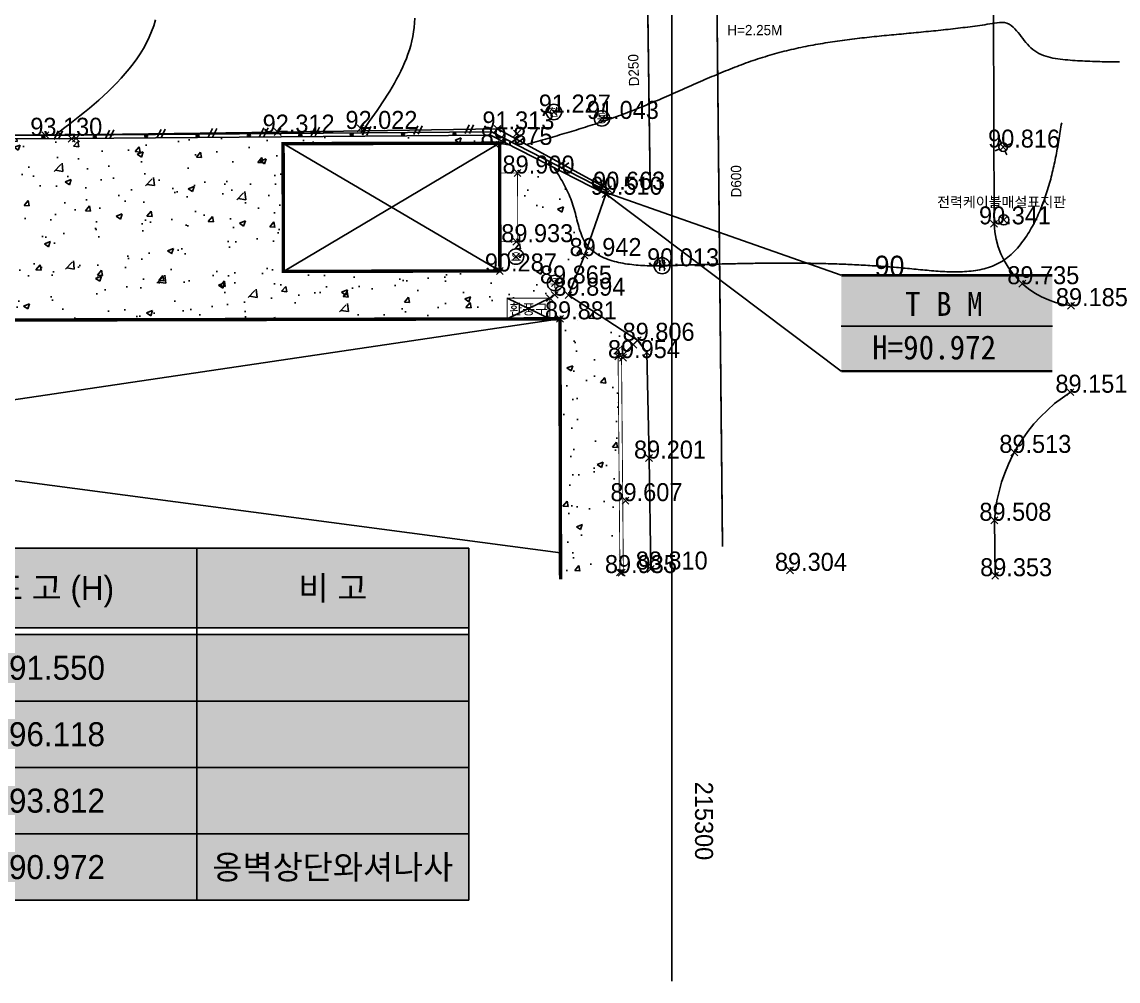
# Model space of a CAD drawing. Header units: millimetres. Extents: x 215151 to 215414, y 463007 to 463197.
# Drawn here: x 215262.2 to 215326.2, y 463007.2 to 463063.2 of the extents above; entities that cross this region are included whole.
import ezdxf
from ezdxf.enums import TextEntityAlignment as Align

# ---------------------------------------------------------------- set-up
doc = ezdxf.new("R2010")
doc.units = ezdxf.units.MM
doc.header["$MEASUREMENT"] = 0
doc.header["$PDMODE"] = 3
doc.header["$PDSIZE"] = 0.2
doc.linetypes.add('DASHED2', pattern=[0.375, 0.25, -0.125])
doc.layers.get('DEFPOINTS').update_dxf_attribs({"color": 155})
for name, color, linetype in [('-$-0-범례', 7, 'Continuous'), ('1M(48)', 48, 'Continuous'), ('5M(86)', 86, 'Continuous'), ("CON'C(31)", 31, 'Continuous'), ('PTANNOTELE', 7, 'Continuous'), ('PTLAYER', 1, 'Continuous'), ('TBM(1)', 1, 'Continuous'), ('TEXT', 7, 'Continuous'), ('가로등(32)', 32, 'Continuous'), ('기타맨홀(25)', 25, 'Continuous'), ('도각선(5)', 5, 'Continuous'), ('도시가스맨홀(50)', 50, 'Continuous'), ('아스팔트도로(1)', 1, 'Continuous'), ('오수(34)', 34, 'Continuous'), ('옹벽(4)', 4, 'Continuous'), ('우수맨홀(42)', 42, 'Continuous'), ('조립식건물(40)', 40, 'Continuous'), ('통신맨홀(4)', 4, 'Continuous'), ('한전맨홀(1)', 1, 'Continuous'), ('현황선', 7, 'Continuous'), ('휀스(70)', 70, 'Continuous')]:
    doc.layers.add(name, color=color, linetype=linetype)
doc.styles.add('돋음', font='Dotum.ttf')
doc.styles.add('돋음체', font='DotumChe.TTF')

# ---------------------------------------------------------------- blocks, each defined once
blk = doc.blocks.new('I1')
at = {"layer": '옹벽(4)'}
blk.add_hatch(color=256, dxfattribs=at).paths.add_polyline_path([(-0.084, 0, 1), (0.085, 0, 1)])
blk.add_circle((0, 0), 0.0846, dxfattribs=at)
blk = doc.blocks.new('P')
at = {"layer": '휀스(70)', "linetype": 'Continuous'}
for points in [[(-0.25, -0.25), (0, 0.25)], [(0, -0.25), (0.25, 0.25)]]:
    blk.add_lwpolyline(points, dxfattribs=at)
blk = doc.blocks.new('m')
at = {"layer": '기타맨홀(25)'}
blk.add_circle((0, 0), 0.78, dxfattribs=at)
at = {"layer": '기타맨홀(25)', "linetype": 'Continuous', "style": '돋음체'}
blk.add_text('M', height=1.1, dxfattribs=at).set_placement((-0.37, -0.52))
blk = doc.blocks.new('w')
at = {"layer": '우수맨홀(42)'}
blk.add_circle((0, 0), 0.75, dxfattribs=at)
at = {"layer": '우수맨홀(42)', "style": '돋음체'}
blk.add_text('우', height=0.8, dxfattribs=at).set_placement((0, 0), align=Align.MIDDLE)
blk = doc.blocks.new('o')
at = {"layer": '오수(34)'}
blk.add_circle((0, 0), 0.75, dxfattribs=at)
at = {"layer": '오수(34)', "style": '돋음체'}
blk.add_text('오', height=0.8, dxfattribs=at).set_placement((0, 0), align=Align.MIDDLE)
blk = doc.blocks.new('e-')
at = {"layer": '한전맨홀(1)'}
blk.add_circle((0, 0), 0.75, dxfattribs=at)
at = {"layer": '한전맨홀(1)', "style": '돋음체'}
blk.add_text('한', height=0.8, rotation=0.4266, dxfattribs=at).set_placement((0, 0), align=Align.MIDDLE)
blk = doc.blocks.new('t-')
at = {"layer": '통신맨홀(4)'}
blk.add_circle((0, 0), 0.75, dxfattribs=at)
at = {"layer": '통신맨홀(4)', "style": '돋음체'}
blk.add_text('통', height=0.8, dxfattribs=at).set_placement((0.01, 0.01), align=Align.MIDDLE)
blk = doc.blocks.new('F')
at = {"layer": '가로등(32)'}
for p, q in [((-0.19, 0.42), (-0.35, 0.77)), ((0.42, 0.19), (0.77, 0.35)), ((-0.42, -0.19), (-0.77, -0.35)), ((0.19, -0.42), (0.35, -0.77))]:
    blk.add_line(p, q, dxfattribs=at)
blk.add_circle((0, 0), 0.42, dxfattribs=at)
blk = doc.blocks.new('A$Cb80858b5')
at = {"layer": 'TEXT'}
h = blk.add_hatch(color=253, dxfattribs=at)
h.dxf.hatch_style = 1
h.paths.add_polyline_path([(6.709, 3.042), (0, 3.042), (0, 1.429), (6.709, 1.429)])
h = blk.add_hatch(color=255, dxfattribs=at)
h.dxf.hatch_style = 1
h.paths.add_polyline_path([(6.709, 1.429), (0, 1.429), (0, 0), (6.709, 0)])
at = {"layer": 'TBM(1)', "const_width": 0.0762}
for points in [[(6.709, 3.042), (0, 3.042)], [(0, 0), (6.709, 0)]]:
    blk.add_lwpolyline(points, dxfattribs=at)
at = {"layer": 'TBM(1)'}
blk.add_lwpolyline([(0, 1.429), (6.709, 1.429)], dxfattribs=at)
blk.add_lwpolyline([(0, 1.429), (6.709, 1.429)], dxfattribs=at)
at = {"layer": 'TBM(1)', "color": 1, "style": '돋음체'}
for s, p in [('T B M', (2.031, 1.754)), ('H=90.972', (0.982, 0.371))]:
    blk.add_text(s, height=0.762, dxfattribs=at).set_placement(p)
blk = doc.blocks.new('A$C8a2d4896')
at = {"layer": '-$-0-범례'}
blk.add_hatch(color=254, dxfattribs=at).paths.add_polyline_path([(0, 20.553), (79.765, 20.553), (79.765, 15.899), (0, 15.9)])
at = {"layer": '-$-0-범례', "true_color": 0xffffff}
blk.add_hatch(color=7, dxfattribs=at).paths.add_polyline_path([(-0.001, 0), (79.765, 0), (79.765, 15.512), (0, 15.512)])
at = {"layer": '-$-0-범례', "color": 254}
blk.add_line((0, 20.553), (79.765, 20.553), dxfattribs=at)
at = {"layer": '-$-0-범례', "color": 1}
for p, q in [((79.765, 20.553), (0, 20.553)), ((63.896, 20.553), (63.896, 0)), ((0, 15.9), (79.765, 15.899)), ((0, 15.512), (79.765, 15.512)), ((79.765, 11.634), (0, 11.634)), ((79.765, 7.756), (0, 7.756)), ((79.765, 3.878), (0, 3.878)), ((79.765, 0), (-0.001, 0))]:
    blk.add_line(p, q, dxfattribs=at)
blk.add_lwpolyline([(0, 20.553), (79.765, 20.553), (79.765, 15.899), (0, 15.9)], close=True, dxfattribs=at)
blk.add_lwpolyline([(79.765, 20.553), (79.766, 0)], dxfattribs=at)
at = {"layer": '-$-0-범례', "color": 5, "style": '돋음'}
for s, p in [('표 고 (H)', (55.518, 18.226)), ('비 고', (71.831, 18.226))]:
    blk.add_text(s, height=1.4, dxfattribs=at).set_placement(p, align=Align.MIDDLE_CENTER)
at = {"layer": '-$-0-범례', "color": 3, "style": '돋음'}
for s, p in [('91.550', (55.724, 13.573)), ('96.118', (55.724, 9.695)), ('93.812', (55.724, 5.817)), ('90.972', (55.724, 1.939)), ('옹벽상단와셔나사', (71.831, 1.939))]:
    blk.add_text(s, height=1.4004, dxfattribs=at).set_placement(p, align=Align.MIDDLE_CENTER)

msp = doc.modelspace()

# ---------------------------------------------------------------- hatches: boundary and pattern name
at = {"layer": "CON'C(31)"}
h = msp.add_hatch(dxfattribs=at)
h.set_pattern_fill('AR-CONC', color=256, scale=0.5)
h.set_pattern_definition([(50, (0, 0), (3.586300913, -0.313760675), [0.375, -4.125]), (355, (0, 0), (-0.693756668, 3.760960669), [0.3, -3.3]), (100.45144446, (0.299, -0.026), (2.892544234, 3.447199955), [0.31870096, -3.50571056]), (46.1842, (0, 1), (5.336206653, -0.827596404), [0.5625, -6.1875]), (96.6356355, (0.4447, 0.931), (4.67330973, 4.870593004), [0.47805171, -5.2585688]), (351.184164, (0, 1), (4.673309725, 4.870593), [0.45, -4.950000005]), (21, (0.5, 0.75), (2.98453526, -2.013094453), [0.375, -4.125]), (326, (0.5, 0.75), (1.21657666, 3.625750225), [0.3, -3.3]), (71.45144474, (0.7487, 0.5822), (4.201111884, 1.612655764), [0.31870095, -3.50571056]), (37.5, (0, 0), (0.0607992766, 1.664469269), [0, -3.26, 0, -3.35, 0, -3.3125]), (7.5, (0, 0), (1.315347687, 1.9720585594), [0, -1.91, 0, -3.185, 0, -1.2625]), (327.5, (-1.115, 0), (2.669112181, -0.1127743587), [0, -1.25, 0, -3.9, 0, -5.175]), (317.5, (-1.615, 0), (2.915930847, 0.500524912), [0, -1.625, 0, -2.59, 0, -3.675])])
h.paths.add_polyline_path([(215274.01067, 463056.44938), (215265.07065, 463056.37631), (215243.85739, 463056.29299), (215243.6139, 463051.57603), (215243.19078, 463051.57603), (215242.60612, 463045.74451), (215271.24704, 463045.80845)])
h.paths.add_polyline_path([(215259.50481, 463047.16423), (215246.39207, 463047.13495), (215246.3722, 463056.03393), (215259.48495, 463056.06321)], flags=16)
h.paths.add_polyline_path([(215295.01612, 463049.55314), (215295.20595, 463050.10411), (215295.13585, 463050.19505), (215295.064, 463050.30199), (215294.99857, 463050.41298), (215294.93906, 463050.52726), (215294.88488, 463050.64416), (215294.83541, 463050.76314), (215294.79006, 463050.88375), (215294.74823, 463051.00563), (215294.70934, 463051.12848), (215294.67286, 463051.25207), (215294.63829, 463051.3762), (215294.60514, 463051.50072), (215294.57296, 463051.6255), (215294.54129, 463051.75041), (215294.50971, 463051.87534), (215294.4778, 463052.00018), (215294.44512, 463052.12483), (215294.41126, 463052.24916), (215294.37577, 463052.37303), (215294.3382, 463052.49629), (215294.29809, 463052.61874), (215294.25517, 463052.74024), (215294.20951, 463052.86074), (215294.16127, 463052.98022), (215294.11059, 463053.09869), (215294.05763, 463053.21616), (215294.00255, 463053.33265), (215293.94551, 463053.4482), (215293.88668, 463053.56284), (215293.82623, 463053.67664), (215293.76432, 463053.78965), (215293.70112, 463053.90195), (215293.6368, 463054.0136), (215293.57152, 463054.1247), (215293.50544, 463054.23533), (215293.43872, 463054.34557), (215293.37153, 463054.45552), (215293.30402, 463054.56528), (215293.23635, 463054.67494), (215289.52591, 463056.5762), (215274.01067, 463056.44938), (215271.24704, 463045.80845), (215290.49608, 463045.85143), (215290.49608, 463047.06099), (215292.98407, 463047.06099), (215292.98407, 463045.85698), (215293.58048, 463045.85832), (215293.61442, 463030.65385), (215297.08144, 463031.04746), (215296.97409, 463043.66128), (215297.17408, 463043.66298), (215297.8598, 463044.35139), (215298.11379, 463044.60727), (215294.07614, 463047.2385)])
h.paths.add_polyline_path([(215277.43147, 463048.62444), (215277.41482, 463056.08152), (215290.05581, 463056.10974), (215290.0597, 463054.36556), (215291.10311, 463054.36789), (215291.11206, 463050.36158), (215290.06864, 463050.35925), (215290.07245, 463048.65266)], flags=16)
h.paths.add_polyline_path([(215290.56254, 463049.48776, -1), (215291.46254, 463049.48776, -1)], flags=16)
h.paths.add_polyline_path([(215293.73749, 463047.94653, -1), (215292.83749, 463047.94653, -1)], flags=16)
h.paths.add_polyline_path([(215240.2692, 463049.13908), (215243.40221, 463049.13908), (215243.40221, 463050.16923), (215240.2692, 463050.16923)], flags=9)
h.paths.add_polyline_path([(215292.82586, 463047.54339), (215293.74911, 463047.54339), (215293.74911, 463048.34968), (215292.82586, 463048.34968)], flags=24)
h.paths.add_polyline_path([(215290.57025, 463049.14262), (215291.45483, 463049.14262), (215291.45483, 463049.8329), (215290.57025, 463049.8329)], flags=24)

# ---------------------------------------------------------------- linework, layer by layer
at = {"layer": '1M(48)'}
for points, elevation in [([(215264.10208, 463056.58307), (215264.391, 463056.80383), (215264.391, 463056.80383), (215264.67956, 463057.02507), (215264.67956, 463057.02507), (215264.96739, 463057.24726), (215264.96739, 463057.24726), (215265.2541, 463057.47087), (215265.2541, 463057.47087), (215265.53931, 463057.69641), (215265.53931, 463057.69641), (215265.82261, 463057.92434), (215265.82261, 463057.92434), (215266.10355, 463058.15517), (215266.10355, 463058.15517), (215266.38166, 463058.3894), (215266.38166, 463058.3894), (215266.65643, 463058.62754), (215266.65643, 463058.62754), (215266.92731, 463058.8701), (215266.92731, 463058.8701), (215267.19369, 463059.11758), (215267.19369, 463059.11758), (215267.45491, 463059.37051), (215267.45491, 463059.37051), (215267.71024, 463059.62937), (215267.71024, 463059.62937), (215267.9589, 463059.89465), (215267.9589, 463059.89465), (215268.20001, 463060.1668), (215268.20001, 463060.1668), (215268.43264, 463060.44623), (215268.43264, 463060.44623), (215268.65579, 463060.73329), (215268.65579, 463060.73329), (215268.86839, 463061.02824), (215268.86839, 463061.02824), (215269.06933, 463061.33125), (215269.06933, 463061.33125), (215269.25749, 463061.64235), (215269.25749, 463061.64235), (215269.43175, 463061.96145), (215269.43175, 463061.96145), (215269.59102, 463062.28827), (215269.59102, 463062.28827), (215269.73434, 463062.6224), (215269.73434, 463062.6224), (215269.86085, 463062.96324), (215269.86085, 463062.96324), (215269.96989, 463063.31006)], 93), ([(215281.98153, 463056.71454), (215282.13755, 463056.93211), (215282.13755, 463056.93211), (215282.29332, 463057.14986), (215282.29332, 463057.14986), (215282.44858, 463057.36797), (215282.44858, 463057.36797), (215282.60308, 463057.58661), (215282.60308, 463057.58661), (215282.75656, 463057.80599), (215282.75656, 463057.80599), (215282.90873, 463058.02626), (215282.90873, 463058.02626), (215283.05933, 463058.24762), (215283.05933, 463058.24762), (215283.20803, 463058.47025), (215283.20803, 463058.47025), (215283.35454, 463058.69434), (215283.35454, 463058.69434), (215283.49851, 463058.92006), (215283.49851, 463058.92006), (215283.63959, 463059.1476), (215283.63959, 463059.1476), (215283.77739, 463059.37714), (215283.77739, 463059.37714), (215283.9115, 463059.60885), (215283.9115, 463059.60885), (215284.04149, 463059.8429), (215284.04149, 463059.8429), (215284.16685, 463060.07946), (215284.16685, 463060.07946), (215284.2871, 463060.31866), (215284.2871, 463060.31866), (215284.40166, 463060.56064), (215284.40166, 463060.56064), (215284.50994, 463060.80548), (215284.50994, 463060.80548), (215284.6113, 463061.05327), (215284.6113, 463061.05327), (215284.70508, 463061.30403), (215284.70508, 463061.30403), (215284.79057, 463061.55773), (215284.79057, 463061.55773), (215284.86703, 463061.81429), (215284.86703, 463061.81429), (215284.93373, 463062.07356), (215284.93373, 463062.07356), (215284.98993, 463062.3353), (215284.98993, 463062.3353), (215285.03492, 463062.5992), (215285.03492, 463062.5992), (215285.06805, 463062.86484), (215285.06805, 463062.86484), (215285.08874, 463063.13174), (215285.08874, 463063.13174), (215285.09659, 463063.39932)], 92), ([(215291.61639, 463056.02591), (215291.75519, 463056.06555), (215291.75519, 463056.06555), (215291.89399, 463056.10521), (215291.89399, 463056.10521), (215292.03278, 463056.14489), (215292.03278, 463056.14489), (215292.17156, 463056.18461), (215292.17156, 463056.18461), (215292.31033, 463056.22438), (215292.31033, 463056.22438), (215292.44908, 463056.26422), (215292.44908, 463056.26422), (215292.5878, 463056.30414), (215292.5878, 463056.30414), (215292.7265, 463056.34415), (215292.7265, 463056.34415), (215292.86517, 463056.38426), (215292.86517, 463056.38426), (215293.00381, 463056.42448), (215293.00381, 463056.42448), (215293.1424, 463056.46484), (215293.1424, 463056.46484), (215293.28096, 463056.50534), (215293.28096, 463056.50534), (215293.41947, 463056.546), (215293.41947, 463056.546), (215293.55793, 463056.58682), (215293.55793, 463056.58682), (215293.69634, 463056.62783), (215293.69634, 463056.62783), (215293.83468, 463056.66903), (215293.83468, 463056.66903), (215293.97297, 463056.71044), (215293.97297, 463056.71044), (215294.11119, 463056.75207), (215294.11119, 463056.75207), (215294.24934, 463056.79393), (215294.24934, 463056.79393), (215294.38742, 463056.83604), (215294.38742, 463056.83604), (215294.52542, 463056.8784), (215294.52542, 463056.8784), (215294.66333, 463056.92104), (215294.66333, 463056.92104), (215294.80115, 463056.96396), (215294.80115, 463056.96396), (215294.93889, 463057.00718), (215294.93889, 463057.00718), (215295.07652, 463057.0507), (215295.07652, 463057.0507), (215295.21405, 463057.09455), (215295.21405, 463057.09455), (215295.35148, 463057.13873), (215295.35148, 463057.13873), (215295.4888, 463057.18326), (215295.4888, 463057.18326), (215295.62599, 463057.22815), (215295.62599, 463057.22815), (215295.76307, 463057.2734), (215295.76307, 463057.2734), (215295.90002, 463057.31905), (215295.90002, 463057.31905), (215296.03683, 463057.36508), (215296.03683, 463057.36508), (215296.17351, 463057.41153), (215296.17351, 463057.41153), (215296.31004, 463057.45839), (215296.31004, 463057.45839), (215296.44643, 463057.50569), (215296.44643, 463057.50569), (215296.58266, 463057.55343), (215296.58266, 463057.55343), (215296.71873, 463057.60162), (215296.71873, 463057.60162), (215296.85463, 463057.65029), (215296.85463, 463057.65029), (215296.99036, 463057.69943), (215296.99036, 463057.69943), (215297.12592, 463057.74906), (215297.12592, 463057.74906), (215297.26129, 463057.79919), (215297.26129, 463057.79919), (215297.39646, 463057.84984), (215297.39646, 463057.84984), (215297.53144, 463057.90101), (215297.53144, 463057.90101), (215297.66622, 463057.95272), (215297.66622, 463057.95272), (215297.80079, 463058.00496), (215297.80079, 463058.00496), (215297.93515, 463058.05772), (215297.93515, 463058.05772), (215298.06932, 463058.11098), (215298.06932, 463058.11098), (215298.2033, 463058.1647), (215298.2033, 463058.1647), (215298.33711, 463058.21887), (215298.33711, 463058.21887), (215298.47074, 463058.27346), (215298.47074, 463058.27346), (215298.60421, 463058.32845), (215298.60421, 463058.32845), (215298.73753, 463058.38381), (215298.73753, 463058.38381), (215298.8707, 463058.43952), (215298.8707, 463058.43952), (215299.00373, 463058.49556), (215299.00373, 463058.49556), (215299.13664, 463058.5519), (215299.13664, 463058.5519), (215299.26942, 463058.60851), (215299.26942, 463058.60851), (215299.4021, 463058.66539), (215299.4021, 463058.66539), (215299.53468, 463058.7225), (215299.53468, 463058.7225), (215299.66716, 463058.77981), (215299.66716, 463058.77981), (215299.79957, 463058.83732), (215299.79957, 463058.83732), (215299.9319, 463058.89499), (215299.9319, 463058.89499), (215300.06417, 463058.9528), (215300.06417, 463058.9528), (215300.19639, 463059.01074), (215300.19639, 463059.01074), (215300.32857, 463059.06877), (215300.32857, 463059.06877), (215300.46071, 463059.12687), (215300.46071, 463059.12687), (215300.59283, 463059.18503), (215300.59283, 463059.18503), (215300.72494, 463059.24321), (215300.72494, 463059.24321), (215300.85704, 463059.30141), (215300.85704, 463059.30141), (215300.98915, 463059.35958), (215300.98915, 463059.35958), (215301.12128, 463059.41772), (215301.12128, 463059.41772), (215301.25344, 463059.4758), (215301.25344, 463059.4758), (215301.38563, 463059.53379), (215301.38563, 463059.53379), (215301.51787, 463059.59168), (215301.51787, 463059.59168), (215301.65016, 463059.64944), (215301.65016, 463059.64944), (215301.78252, 463059.70705), (215301.78252, 463059.70705), (215301.91496, 463059.76448), (215301.91496, 463059.76448), (215302.04749, 463059.82171), (215302.04749, 463059.82171), (215302.18011, 463059.87872), (215302.18011, 463059.87872), (215302.31283, 463059.93548), (215302.31283, 463059.93548), (215302.44567, 463059.99198), (215302.44567, 463059.99198), (215302.57863, 463060.04818), (215302.57863, 463060.04818), (215302.71173, 463060.10406), (215302.71173, 463060.10406), (215302.84497, 463060.1596), (215302.84497, 463060.1596), (215302.97837, 463060.21477), (215302.97837, 463060.21477), (215303.11192, 463060.26955), (215303.11192, 463060.26955), (215303.24565, 463060.32392), (215303.24565, 463060.32392), (215303.37955, 463060.37784), (215303.37955, 463060.37784), (215303.51364, 463060.4313), (215303.51364, 463060.4313), (215303.64793, 463060.48426), (215303.64793, 463060.48426), (215303.78242, 463060.53671), (215303.78242, 463060.53671), (215303.91712, 463060.58861), (215303.91712, 463060.58861), (215304.05204, 463060.63993), (215304.05204, 463060.63993), (215304.18719, 463060.69066), (215304.18719, 463060.69066), (215304.32257, 463060.74076), (215304.32257, 463060.74076), (215304.45819, 463060.7902), (215304.45819, 463060.7902), (215304.59406, 463060.83897), (215304.59406, 463060.83897), (215304.73018, 463060.88702), (215304.73018, 463060.88702), (215304.86656, 463060.93434), (215304.86656, 463060.93434), (215305.0032, 463060.98089), (215305.0032, 463060.98089), (215305.14011, 463061.02664), (215305.14011, 463061.02664), (215305.2773, 463061.07156), (215305.2773, 463061.07156), (215305.41476, 463061.11564), (215305.41476, 463061.11564), (215305.5525, 463061.15882), (215305.5525, 463061.15882), (215305.69053, 463061.20109), (215305.69053, 463061.20109), (215305.82884, 463061.24242), (215305.82884, 463061.24242), (215305.96743, 463061.2828), (215305.96743, 463061.2828), (215306.10629, 463061.32223), (215306.10629, 463061.32223), (215306.24541, 463061.36075), (215306.24541, 463061.36075), (215306.38478, 463061.39835), (215306.38478, 463061.39835), (215306.52439, 463061.43505), (215306.52439, 463061.43505), (215306.66423, 463061.47087), (215306.66423, 463061.47087), (215306.80429, 463061.50583), (215306.80429, 463061.50583), (215306.94456, 463061.53992), (215306.94456, 463061.53992), (215307.08502, 463061.57318), (215307.08502, 463061.57318), (215307.22569, 463061.60562), (215307.22569, 463061.60562), (215307.36653, 463061.63725), (215307.36653, 463061.63725), (215307.50755, 463061.66809), (215307.50755, 463061.66809), (215307.64874, 463061.69815), (215307.64874, 463061.69815), (215307.79009, 463061.72746), (215307.79009, 463061.72746), (215307.93159, 463061.75602), (215307.93159, 463061.75602), (215308.07323, 463061.78387), (215308.07323, 463061.78387), (215308.21501, 463061.811), (215308.21501, 463061.811), (215308.35692, 463061.83745), (215308.35692, 463061.83745), (215308.49895, 463061.86322), (215308.49895, 463061.86322), (215308.6411, 463061.88834), (215308.6411, 463061.88834), (215308.78337, 463061.91282), (215308.78337, 463061.91282), (215308.92573, 463061.93669), (215308.92573, 463061.93669), (215309.0682, 463061.95995), (215309.0682, 463061.95995), (215309.21076, 463061.98263), (215309.21076, 463061.98263), (215309.35341, 463062.00475), (215309.35341, 463062.00475), (215309.49614, 463062.02632), (215309.49614, 463062.02632), (215309.63895, 463062.04736), (215309.63895, 463062.04736), (215309.78184, 463062.06789), (215309.78184, 463062.06789), (215309.92479, 463062.08793), (215309.92479, 463062.08793), (215310.06781, 463062.1075), (215310.06781, 463062.1075), (215310.2109, 463062.12661), (215310.2109, 463062.12661), (215310.35404, 463062.14528), (215310.35404, 463062.14528), (215310.49723, 463062.16354), (215310.49723, 463062.16354), (215310.64048, 463062.1814), (215310.64048, 463062.1814), (215310.78377, 463062.19887), (215310.78377, 463062.19887), (215310.9271, 463062.21598), (215310.9271, 463062.21598), (215311.07048, 463062.23274), (215311.07048, 463062.23274), (215311.2139, 463062.24917), (215311.2139, 463062.24917), (215311.35735, 463062.26529), (215311.35735, 463062.26529), (215311.50083, 463062.28113), (215311.50083, 463062.28113), (215311.64434, 463062.29668), (215311.64434, 463062.29668), (215311.78788, 463062.31198), (215311.78788, 463062.31198), (215311.93145, 463062.32704), (215311.93145, 463062.32704), (215312.07503, 463062.34188), (215312.07503, 463062.34188), (215312.21864, 463062.35651), (215312.21864, 463062.35651), (215312.36227, 463062.37096), (215312.36227, 463062.37096), (215312.50592, 463062.38524), (215312.50592, 463062.38524), (215312.64958, 463062.39937), (215312.64958, 463062.39937), (215312.79325, 463062.41336), (215312.79325, 463062.41336), (215312.93694, 463062.42724), (215312.93694, 463062.42724), (215313.08063, 463062.44101), (215313.08063, 463062.44101), (215313.22433, 463062.4547), (215313.22433, 463062.4547), (215313.36804, 463062.46833), (215313.36804, 463062.46833), (215313.51175, 463062.4819), (215313.51175, 463062.4819), (215313.65547, 463062.49545), (215313.65547, 463062.49545), (215313.79919, 463062.50897), (215313.79919, 463062.50897), (215313.94291, 463062.5225), (215313.94291, 463062.5225), (215314.08662, 463062.53604), (215314.08662, 463062.53604), (215314.23034, 463062.54961), (215314.23034, 463062.54961), (215314.37404, 463062.56323), (215314.37404, 463062.56323), (215314.51775, 463062.57692), (215314.51775, 463062.57692), (215314.66144, 463062.59069), (215314.66144, 463062.59069), (215314.80513, 463062.60455), (215314.80513, 463062.60455), (215314.9488, 463062.61852), (215314.9488, 463062.61852), (215315.09246, 463062.63263), (215315.09246, 463062.63263), (215315.23611, 463062.64687), (215315.23611, 463062.64687), (215315.37975, 463062.66128), (215315.37975, 463062.66128), (215315.52336, 463062.67586), (215315.52336, 463062.67586), (215315.66696, 463062.69062), (215315.66696, 463062.69062), (215315.81053, 463062.70559), (215315.81053, 463062.70559), (215315.95408, 463062.72078), (215315.95408, 463062.72078), (215316.09761, 463062.73621), (215316.09761, 463062.73621), (215316.24111, 463062.75188), (215316.24111, 463062.75188), (215316.38458, 463062.76781), (215316.38458, 463062.76781), (215316.52802, 463062.78402), (215316.52802, 463062.78402), (215316.67142, 463062.80052), (215316.67142, 463062.80052), (215316.81479, 463062.81733), (215316.81479, 463062.81733), (215316.95813, 463062.83446), (215316.95813, 463062.83446), (215317.10142, 463062.85192), (215317.10142, 463062.85192), (215317.24467, 463062.86973), (215317.24467, 463062.86973), (215317.38787, 463062.8879), (215317.38787, 463062.8879), (215317.53103, 463062.90644), (215317.53103, 463062.90644), (215317.67414, 463062.92538), (215317.67414, 463062.92538), (215317.81719, 463062.94471), (215317.81719, 463062.94471), (215317.96018, 463062.96445), (215317.96018, 463062.96445), (215318.10312, 463062.98463), (215318.10312, 463062.98463), (215318.24599, 463063.00524), (215318.24599, 463063.00524), (215318.3888, 463063.0263), (215318.3888, 463063.0263), (215318.53154, 463063.04783), (215318.53154, 463063.04783), (215318.6742, 463063.06983), (215318.6742, 463063.06983), (215318.81679, 463063.09232), (215318.81679, 463063.09232), (215318.95931, 463063.11525), (215318.95931, 463063.11525), (215319.10206, 463063.13667), (215319.10206, 463063.13667), (215319.24554, 463063.15242), (215319.24554, 463063.15242), (215319.38975, 463063.15717), (215319.38975, 463063.15717), (215319.53336, 463063.14397), (215319.53336, 463063.14397), (215319.6726, 463063.10659), (215319.6726, 463063.10659), (215319.80372, 463063.04656), (215319.80372, 463063.04656), (215319.92507, 463062.96856), (215319.92507, 463062.96856), (215320.03696, 463062.87746), (215320.03696, 463062.87746), (215320.14079, 463062.77722), (215320.14079, 463062.77722), (215320.23826, 463062.67076), (215320.23826, 463062.67076), (215320.33105, 463062.56019), (215320.33105, 463062.56019), (215320.4207, 463062.44706), (215320.4207, 463062.44706), (215320.50861, 463062.33256), (215320.50861, 463062.33256), (215320.59609, 463062.21774), (215320.59609, 463062.21774), (215320.68438, 463062.10353), (215320.68438, 463062.10353), (215320.77471, 463061.99094), (215320.77471, 463061.99094), (215320.86835, 463061.88108), (215320.86835, 463061.88108), (215320.9666, 463061.77534), (215320.9666, 463061.77534), (215321.07077, 463061.67545), (215321.07077, 463061.67545), (215321.18139, 463061.58275), (215321.18139, 463061.58275), (215321.29796, 463061.49765), (215321.29796, 463061.49765), (215321.41983, 463061.42033), (215321.41983, 463061.42033), (215321.54629, 463061.35076), (215321.54629, 463061.35076), (215321.67661, 463061.28873), (215321.67661, 463061.28873), (215321.81013, 463061.23391), (215321.81013, 463061.23391), (215321.94623, 463061.18583), (215321.94623, 463061.18583), (215322.08436, 463061.14396), (215322.08436, 463061.14396), (215322.22409, 463061.10774), (215322.22409, 463061.10774), (215322.36503, 463061.07659), (215322.36503, 463061.07659), (215322.50689, 463061.04991), (215322.50689, 463061.04991), (215322.64944, 463061.02715), (215322.64944, 463061.02715), (215322.79248, 463061.00777), (215322.79248, 463061.00777), (215322.93588, 463060.99123), (215322.93588, 463060.99123), (215323.07953, 463060.97704), (215323.07953, 463060.97704), (215323.22336, 463060.96472), (215323.22336, 463060.96472), (215323.36729, 463060.95379), (215323.36729, 463060.95379), (215323.5113, 463060.94379), (215323.5113, 463060.94379), (215323.65535, 463060.93437), (215323.65535, 463060.93437), (215323.79943, 463060.92546), (215323.79943, 463060.92546), (215323.94353, 463060.91707), (215323.94353, 463060.91707), (215324.08767, 463060.90919), (215324.08767, 463060.90919), (215324.23184, 463060.90181), (215324.23184, 463060.90181), (215324.37603, 463060.89493), (215324.37603, 463060.89493), (215324.52024, 463060.88854), (215324.52024, 463060.88854), (215324.66447, 463060.88265), (215324.66447, 463060.88265), (215324.80872, 463060.87724), (215324.80872, 463060.87724), (215324.95299, 463060.8723), (215324.95299, 463060.8723), (215325.09728, 463060.86784), (215325.09728, 463060.86784), (215325.24158, 463060.86385), (215325.24158, 463060.86385), (215325.38589, 463060.86032), (215325.38589, 463060.86032), (215325.53021, 463060.85725), (215325.53021, 463060.85725), (215325.67454, 463060.85462), (215325.67454, 463060.85462), (215325.81887, 463060.85244), (215325.81887, 463060.85244), (215325.96322, 463060.85069), (215325.96322, 463060.85069), (215326.10756, 463060.84938), (215326.10756, 463060.84938), (215326.25191, 463060.84849)], 91)]:
    msp.add_lwpolyline(points, dxfattribs=dict(at, elevation=elevation))
at = {"layer": "CON'C(31)", "const_width": 0.05}
for points in [[(215290.06864, 463050.35925), (215291.11206, 463050.36158), (215291.10311, 463054.36789), (215290.0597, 463054.36556)], [(215297.28143, 463031.04916), (215297.17408, 463043.66298), (215296.97409, 463043.66128), (215297.08144, 463031.04746)]]:
    msp.add_lwpolyline(points, dxfattribs=at)
at = {"layer": "CON'C(31)"}
msp.add_lwpolyline([(215297.17408, 463043.66298), (215297.8598, 463044.35139), (215298.11379, 463044.60727)], dxfattribs=at)
at = {"layer": 'DEFPOINTS', "elevation": 90}
msp.add_lwpolyline([(215293.23635, 463054.67494), (215293.30402, 463054.56528), (215293.30402, 463054.56528), (215293.37153, 463054.45552), (215293.37153, 463054.45552), (215293.43872, 463054.34557), (215293.43872, 463054.34557), (215293.50544, 463054.23533), (215293.50544, 463054.23533), (215293.57152, 463054.1247), (215293.57152, 463054.1247), (215293.6368, 463054.0136), (215293.6368, 463054.0136), (215293.70112, 463053.90195), (215293.70112, 463053.90195), (215293.76432, 463053.78965), (215293.76432, 463053.78965), (215293.82623, 463053.67664), (215293.82623, 463053.67664), (215293.88668, 463053.56284), (215293.88668, 463053.56284), (215293.94551, 463053.4482), (215293.94551, 463053.4482), (215294.00255, 463053.33265), (215294.00255, 463053.33265), (215294.05763, 463053.21616), (215294.05763, 463053.21616), (215294.11059, 463053.09869), (215294.11059, 463053.09869), (215294.16127, 463052.98022), (215294.16127, 463052.98022), (215294.20951, 463052.86074), (215294.20951, 463052.86074), (215294.25517, 463052.74024), (215294.25517, 463052.74024), (215294.29809, 463052.61874), (215294.29809, 463052.61874), (215294.3382, 463052.49629), (215294.3382, 463052.49629), (215294.37577, 463052.37303), (215294.37577, 463052.37303), (215294.41126, 463052.24916), (215294.41126, 463052.24916), (215294.44512, 463052.12483), (215294.44512, 463052.12483), (215294.4778, 463052.00018), (215294.4778, 463052.00018), (215294.50971, 463051.87534), (215294.50971, 463051.87534), (215294.54129, 463051.75041), (215294.54129, 463051.75041), (215294.57296, 463051.6255), (215294.57296, 463051.6255), (215294.60514, 463051.50072), (215294.60514, 463051.50072), (215294.63829, 463051.3762), (215294.63829, 463051.3762), (215294.67286, 463051.25207), (215294.67286, 463051.25207), (215294.70934, 463051.12848), (215294.70934, 463051.12848), (215294.74823, 463051.00563), (215294.74823, 463051.00563), (215294.79006, 463050.88375), (215294.79006, 463050.88375), (215294.83541, 463050.76314), (215294.83541, 463050.76314), (215294.88488, 463050.64416), (215294.88488, 463050.64416), (215294.93906, 463050.52726), (215294.93906, 463050.52726), (215294.99857, 463050.41298), (215294.99857, 463050.41298), (215295.064, 463050.30199), (215295.064, 463050.30199), (215295.13585, 463050.19505), (215295.13585, 463050.19505), (215295.21451, 463050.09301), (215295.21451, 463050.09301), (215295.2999, 463049.99655), (215295.2999, 463049.99655), (215295.3914, 463049.90584), (215295.3914, 463049.90584), (215295.4883, 463049.82093), (215295.4883, 463049.82093), (215295.58993, 463049.74173), (215295.58993, 463049.74173), (215295.69564, 463049.66808), (215295.69564, 463049.66808), (215295.80487, 463049.59974), (215295.80487, 463049.59974), (215295.91711, 463049.53647), (215295.91711, 463049.53647), (215296.03192, 463049.47797), (215296.03192, 463049.47797), (215296.14891, 463049.42396), (215296.14891, 463049.42396), (215296.26775, 463049.37417), (215296.26775, 463049.37417), (215296.38817, 463049.32832), (215296.38817, 463049.32832), (215296.50993, 463049.28616), (215296.50993, 463049.28616), (215296.63283, 463049.24744), (215296.63283, 463049.24744), (215296.75669, 463049.21193), (215296.75669, 463049.21193), (215296.88139, 463049.17943), (215296.88139, 463049.17943), (215297.00678, 463049.14975), (215297.00678, 463049.14975), (215297.13277, 463049.12271), (215297.13277, 463049.12271), (215297.25926, 463049.09815), (215297.25926, 463049.09815), (215297.38619, 463049.07592), (215297.38619, 463049.07592), (215297.51348, 463049.05588), (215297.51348, 463049.05588), (215297.64108, 463049.0379), (215297.64108, 463049.0379), (215297.76894, 463049.02187), (215297.76894, 463049.02187), (215297.89701, 463049.00769), (215297.89701, 463049.00769), (215298.02527, 463048.99524), (215298.02527, 463048.99524), (215298.15368, 463048.98445), (215298.15368, 463048.98445), (215298.28221, 463048.97522), (215298.28221, 463048.97522), (215298.41083, 463048.96748), (215298.41083, 463048.96748), (215298.53954, 463048.96116), (215298.53954, 463048.96116), (215298.6683, 463048.95621), (215298.6683, 463048.95621), (215298.7971, 463048.95255), (215298.7971, 463048.95255), (215298.92594, 463048.95012), (215298.92594, 463048.95012), (215299.05479, 463048.94882), (215299.05479, 463048.94882), (215299.18365, 463048.94858), (215299.18365, 463048.94858), (215299.31251, 463048.94929), (215299.31251, 463048.94929), (215299.44135, 463048.95085), (215299.44135, 463048.95085), (215299.57019, 463048.95316), (215299.57019, 463048.95316), (215299.69902, 463048.95609), (215299.69902, 463048.95609), (215299.82783, 463048.95954), (215299.82783, 463048.95954), (215299.95663, 463048.96337), (215299.95663, 463048.96337), (215300.08542, 463048.96747), (215300.08542, 463048.96747), (215300.21421, 463048.9717), (215300.21421, 463048.9717), (215300.343, 463048.97596), (215300.343, 463048.97596), (215300.47179, 463048.9802), (215300.47179, 463048.9802), (215300.60058, 463048.98443), (215300.60058, 463048.98443), (215300.72937, 463048.98864), (215300.72937, 463048.98864), (215300.85816, 463048.99284), (215300.85816, 463048.99284), (215300.98695, 463048.99701), (215300.98695, 463048.99701), (215301.11574, 463049.00115), (215301.11574, 463049.00115), (215301.24453, 463049.00527), (215301.24453, 463049.00527), (215301.37333, 463049.00935), (215301.37333, 463049.00935), (215301.50212, 463049.0134), (215301.50212, 463049.0134), (215301.63092, 463049.0174), (215301.63092, 463049.0174), (215301.75972, 463049.02137), (215301.75972, 463049.02137), (215301.88852, 463049.02528), (215301.88852, 463049.02528), (215302.01732, 463049.02915), (215302.01732, 463049.02915), (215302.14612, 463049.03297), (215302.14612, 463049.03297), (215302.27492, 463049.03673), (215302.27492, 463049.03673), (215302.40373, 463049.04044), (215302.40373, 463049.04044), (215302.53254, 463049.04408), (215302.53254, 463049.04408), (215302.66135, 463049.04765), (215302.66135, 463049.04765), (215302.79016, 463049.05116), (215302.79016, 463049.05116), (215302.91897, 463049.0546), (215302.91897, 463049.0546), (215303.04778, 463049.05796), (215303.04778, 463049.05796), (215303.1766, 463049.06125), (215303.1766, 463049.06125), (215303.30542, 463049.06445), (215303.30542, 463049.06445), (215303.43424, 463049.06757), (215303.43424, 463049.06757), (215303.56306, 463049.0706), (215303.56306, 463049.0706), (215303.69189, 463049.07354), (215303.69189, 463049.07354), (215303.82072, 463049.07639), (215303.82072, 463049.07639), (215303.94955, 463049.07914), (215303.94955, 463049.07914), (215304.07838, 463049.0818), (215304.07838, 463049.0818), (215304.20721, 463049.08435), (215304.20721, 463049.08435), (215304.33605, 463049.08679), (215304.33605, 463049.08679), (215304.46488, 463049.08913), (215304.46488, 463049.08913), (215304.59372, 463049.09135), (215304.59372, 463049.09135), (215304.72256, 463049.09346), (215304.72256, 463049.09346), (215304.85141, 463049.09545), (215304.85141, 463049.09545), (215304.98025, 463049.09732), (215304.98025, 463049.09732), (215305.1091, 463049.09907), (215305.1091, 463049.09907), (215305.23795, 463049.10069), (215305.23795, 463049.10069), (215305.3668, 463049.10219), (215305.3668, 463049.10219), (215305.49565, 463049.10355), (215305.49565, 463049.10355), (215305.6245, 463049.10477), (215305.6245, 463049.10477), (215305.75335, 463049.10586), (215305.75335, 463049.10586), (215305.88221, 463049.10681), (215305.88221, 463049.10681), (215306.01107, 463049.10762), (215306.01107, 463049.10762), (215306.13992, 463049.10828), (215306.13992, 463049.10828), (215306.26878, 463049.10879), (215306.26878, 463049.10879), (215306.39764, 463049.10915), (215306.39764, 463049.10915), (215306.5265, 463049.10935), (215306.5265, 463049.10935), (215306.65535, 463049.1094), (215306.65535, 463049.1094), (215306.78421, 463049.10929), (215306.78421, 463049.10929), (215306.91307, 463049.10902), (215306.91307, 463049.10902), (215307.04193, 463049.10859), (215307.04193, 463049.10859), (215307.17078, 463049.10799), (215307.17078, 463049.10799), (215307.29964, 463049.10722), (215307.29964, 463049.10722), (215307.4285, 463049.10628), (215307.4285, 463049.10628), (215307.55735, 463049.10516), (215307.55735, 463049.10516), (215307.6862, 463049.10387), (215307.6862, 463049.10387), (215307.81505, 463049.1024), (215307.81505, 463049.1024), (215307.9439, 463049.10075), (215307.9439, 463049.10075), (215308.07274, 463049.09892), (215308.07274, 463049.09892), (215308.20159, 463049.0969), (215308.20159, 463049.0969), (215308.33043, 463049.0947), (215308.33043, 463049.0947), (215308.45926, 463049.09231), (215308.45926, 463049.09231), (215308.58809, 463049.08972), (215308.58809, 463049.08972), (215308.71692, 463049.08694), (215308.71692, 463049.08694), (215308.84575, 463049.08397), (215308.84575, 463049.08397), (215308.97456, 463049.0808), (215308.97456, 463049.0808), (215309.10338, 463049.07743), (215309.10338, 463049.07743), (215309.23219, 463049.07386), (215309.23219, 463049.07386), (215309.36099, 463049.07009), (215309.36099, 463049.07009), (215309.48979, 463049.06611), (215309.48979, 463049.06611), (215309.61858, 463049.06192), (215309.61858, 463049.06192), (215309.74736, 463049.05753), (215309.74736, 463049.05753), (215309.87613, 463049.05292), (215309.87613, 463049.05292), (215310.0049, 463049.04811), (215310.0049, 463049.04811), (215310.13366, 463049.04308), (215310.13366, 463049.04308), (215310.26241, 463049.03783), (215310.26241, 463049.03783), (215310.39115, 463049.03237), (215310.39115, 463049.03237), (215310.51989, 463049.02669), (215310.51989, 463049.02669), (215310.64861, 463049.02079), (215310.64861, 463049.02079), (215310.77732, 463049.01467), (215310.77732, 463049.01467), (215310.90602, 463049.00833), (215310.90602, 463049.00833), (215311.03471, 463049.00176), (215311.03471, 463049.00176), (215311.16339, 463048.99497), (215311.16339, 463048.99497), (215311.29206, 463048.98795), (215311.29206, 463048.98795), (215311.42071, 463048.98071), (215311.42071, 463048.98071), (215311.54935, 463048.97323), (215311.54935, 463048.97323), (215311.67798, 463048.96553), (215311.67798, 463048.96553), (215311.80659, 463048.95759), (215311.80659, 463048.95759), (215311.93519, 463048.94942), (215311.93519, 463048.94942), (215312.06377, 463048.94102), (215312.06377, 463048.94102), (215312.19234, 463048.93239), (215312.19234, 463048.93239), (215312.32089, 463048.92352), (215312.32089, 463048.92352), (215312.44943, 463048.91441), (215312.44943, 463048.91441), (215312.57795, 463048.90506), (215312.57795, 463048.90506), (215312.70645, 463048.89548), (215312.70645, 463048.89548), (215312.83493, 463048.88566), (215312.83493, 463048.88566), (215312.96339, 463048.8756), (215312.96339, 463048.8756), (215313.09184, 463048.8653), (215313.09184, 463048.8653), (215313.22026, 463048.85475), (215313.22026, 463048.85475), (215313.34867, 463048.84397), (215313.34867, 463048.84397), (215313.47705, 463048.83294), (215313.47705, 463048.83294), (215313.60546, 463048.82167), (215313.60546, 463048.82167), (215313.7338, 463048.81015), (215313.7338, 463048.81015), (215313.86212, 463048.7984), (215313.86212, 463048.7984), (215313.99042, 463048.78639), (215313.99042, 463048.78639), (215314.1187, 463048.77415), (215314.1187, 463048.77415), (215314.24696, 463048.76172), (215314.24696, 463048.76172), (215314.3752, 463048.74919), (215314.3752, 463048.74919), (215314.50345, 463048.73663), (215314.50345, 463048.73663), (215314.6317, 463048.72411), (215314.6317, 463048.72411), (215314.75996, 463048.71172), (215314.75996, 463048.71172), (215314.88824, 463048.69953), (215314.88824, 463048.69953), (215315.01655, 463048.68761), (215315.01655, 463048.68761), (215315.14489, 463048.67605), (215315.14489, 463048.67605), (215315.27326, 463048.66492), (215315.27326, 463048.66492), (215315.40169, 463048.65431), (215315.40169, 463048.65431), (215315.53016, 463048.64429), (215315.53016, 463048.64429), (215315.65868, 463048.63495), (215315.65868, 463048.63495), (215315.78725, 463048.62638), (215315.78725, 463048.62638), (215315.91588, 463048.61866), (215315.91588, 463048.61866), (215316.04456, 463048.61188), (215316.04456, 463048.61188), (215316.17329, 463048.60614), (215316.17329, 463048.60614), (215316.30207, 463048.60155), (215316.30207, 463048.60155), (215316.43088, 463048.59819), (215316.43088, 463048.59819), (215316.55972, 463048.59617), (215316.55972, 463048.59617), (215316.68858, 463048.59561), (215316.68858, 463048.59561), (215316.81744, 463048.59663), (215316.81744, 463048.59663), (215316.94627, 463048.59934), (215316.94627, 463048.59934), (215317.07505, 463048.60386), (215317.07505, 463048.60386), (215317.20374, 463048.61034), (215317.20374, 463048.61034), (215317.33232, 463048.6189), (215317.33232, 463048.6189), (215317.46072, 463048.62969), (215317.46072, 463048.62969), (215317.5889, 463048.64286), (215317.5889, 463048.64286), (215317.7168, 463048.65856), (215317.7168, 463048.65856), (215317.84434, 463048.67694), (215317.84434, 463048.67694), (215317.97143, 463048.69817), (215317.97143, 463048.69817), (215318.09799, 463048.72241), (215318.09799, 463048.72241), (215318.22389, 463048.74981), (215318.22389, 463048.74981), (215318.34903, 463048.78055), (215318.34903, 463048.78055), (215318.47325, 463048.81479), (215318.47325, 463048.81479), (215318.59641, 463048.85266), (215318.59641, 463048.85266), (215318.71834, 463048.89432), (215318.71834, 463048.89432), (215318.83886, 463048.9399), (215318.83886, 463048.9399), (215318.95778, 463048.98951), (215318.95778, 463048.98951), (215319.07489, 463049.04323), (215319.07489, 463049.04323), (215319.18999, 463049.10115), (215319.18999, 463049.10115), (215319.30286, 463049.1633), (215319.30286, 463049.1633), (215319.41329, 463049.22968), (215319.41329, 463049.22968), (215319.5211, 463049.30026), (215319.5211, 463049.30026), (215319.6262, 463049.3748), (215319.6262, 463049.3748), (215319.72859, 463049.45302), (215319.72859, 463049.45302), (215319.82827, 463049.53467), (215319.82827, 463049.53467), (215319.92527, 463049.61949), (215319.92527, 463049.61949), (215320.01963, 463049.70724), (215320.01963, 463049.70724), (215320.1114, 463049.79769), (215320.1114, 463049.79769), (215320.20064, 463049.89065), (215320.20064, 463049.89065), (215320.28741, 463049.98591), (215320.28741, 463049.98591), (215320.37178, 463050.0833), (215320.37178, 463050.0833), (215320.45382, 463050.18266), (215320.45382, 463050.18266), (215320.53362, 463050.28384), (215320.53362, 463050.28384), (215320.61123, 463050.3867), (215320.61123, 463050.3867), (215320.68674, 463050.49111), (215320.68674, 463050.49111), (215320.76021, 463050.59697), (215320.76021, 463050.59697), (215320.83171, 463050.70417), (215320.83171, 463050.70417), (215320.90131, 463050.81262), (215320.90131, 463050.81262), (215320.96908, 463050.92222), (215320.96908, 463050.92222), (215321.03507, 463051.03289), (215321.03507, 463051.03289), (215321.09935, 463051.14457), (215321.09935, 463051.14457), (215321.16197, 463051.25719), (215321.16197, 463051.25719), (215321.22299, 463051.37069), (215321.22299, 463051.37069), (215321.28245, 463051.48501), (215321.28245, 463051.48501), (215321.34041, 463051.6001), (215321.34041, 463051.6001), (215321.39692, 463051.71591), (215321.39692, 463051.71591), (215321.45201, 463051.8324), (215321.45201, 463051.8324), (215321.50572, 463051.94953), (215321.50572, 463051.94953), (215321.55811, 463052.06726), (215321.55811, 463052.06726), (215321.60919, 463052.18556), (215321.60919, 463052.18556), (215321.65898, 463052.30441), (215321.65898, 463052.30441), (215321.7075, 463052.42378), (215321.7075, 463052.42378), (215321.75475, 463052.54366), (215321.75475, 463052.54366), (215321.80076, 463052.66403), (215321.80076, 463052.66403), (215321.84554, 463052.78485), (215321.84554, 463052.78485), (215321.88911, 463052.90612), (215321.88911, 463052.90612), (215321.93148, 463053.02782), (215321.93148, 463053.02782), (215321.97269, 463053.14991), (215321.97269, 463053.14991), (215322.01274, 463053.27238), (215322.01274, 463053.27238), (215322.05168, 463053.39522), (215322.05168, 463053.39522), (215322.08951, 463053.5184), (215322.08951, 463053.5184), (215322.12627, 463053.6419), (215322.12627, 463053.6419), (215322.16199, 463053.76571), (215322.16199, 463053.76571), (215322.19668, 463053.88981), (215322.19668, 463053.88981), (215322.2304, 463054.01418), (215322.2304, 463054.01418), (215322.26315, 463054.1388), (215322.26315, 463054.1388), (215322.29498, 463054.26367), (215322.29498, 463054.26367), (215322.32591, 463054.38876), (215322.32591, 463054.38876), (215322.35599, 463054.51406), (215322.35599, 463054.51406), (215322.38524, 463054.63955), (215322.38524, 463054.63955), (215322.41369, 463054.76523), (215322.41369, 463054.76523), (215322.44139, 463054.89108), (215322.44139, 463054.89108), (215322.46836, 463055.01708), (215322.46836, 463055.01708), (215322.49465, 463055.14323), (215322.49465, 463055.14323), (215322.52028, 463055.26951), (215322.52028, 463055.26951), (215322.5453, 463055.39592), (215322.5453, 463055.39592), (215322.56975, 463055.52244), (215322.56975, 463055.52244), (215322.59365, 463055.64906), (215322.59365, 463055.64906), (215322.61705, 463055.77577), (215322.61705, 463055.77577), (215322.63999, 463055.90257), (215322.63999, 463055.90257), (215322.6625, 463056.02945), (215322.6625, 463056.02945), (215322.68462, 463056.15639), (215322.68462, 463056.15639), (215322.70639, 463056.2834), (215322.70639, 463056.2834), (215322.72785, 463056.41046), (215322.72785, 463056.41046), (215322.74904, 463056.53756), (215322.74904, 463056.53756), (215322.76999, 463056.66471), (215322.76999, 463056.66471), (215322.79075, 463056.79188), (215322.79075, 463056.79188), (215322.81135, 463056.91908), (215322.81135, 463056.91908), (215322.83184, 463057.0463), (215322.83184, 463057.0463), (215322.85225, 463057.17353), (215322.85225, 463057.17353), (215322.87261, 463057.30077)], dxfattribs=at)
at = {"layer": 'PTLAYER'}
for p in [(215293.22131, 463057.92962, 91.22684), (215296.03076, 463057.55507, 91.04297), (215263.53081, 463056.57534, 93.13001), (215277.0966, 463056.75889, 92.3117), (215281.9319, 463056.97135, 92.02185), (215289.92859, 463056.94439, 91.31277), (215291.0754, 463056.67656, 91.17401), (215265.07065, 463056.37631, 93.14248), (215265.32682, 463056.38746, 93.11614), (215289.81878, 463056.04074, 89.87521), (215319.45369, 463055.88216, 90.81642), (215291.10311, 463054.36789, 89.90016), (215296.39431, 463053.42583, 90.66255), (215296.24896, 463053.13126, 90.50967), (215318.9229, 463051.40206, 90.34141), (215319.49075, 463051.63505, 90.55994), (215291.02932, 463050.3614, 89.93287), (215291.01254, 463049.48776, 89.79909), (215295.01612, 463049.55314, 89.94213), (215299.54489, 463048.95224, 90.01277), (215290.07245, 463048.65266, 90.28697), (215293.28749, 463047.94653, 89.86538), (215320.57511, 463047.90948, 89.73533), (215292.98407, 463047.06099, 89.90761), (215293.27137, 463047.25664, 89.93276), (215294.07614, 463047.2385, 89.89419), (215323.41326, 463046.62824, 89.18454), (215293.58048, 463045.85832, 89.88089), (215297.8598, 463044.35139, 89.81701), (215298.11379, 463044.60727, 89.80616), (215296.97409, 463043.66128, 90.05953), (215297.25721, 463043.59461, 89.95393), (215298.65367, 463043.89767, 89.58208), (215323.38379, 463041.5749, 89.15081), (215320.10914, 463038.06373, 89.51267), (215298.78012, 463037.7296, 89.2014), (215297.4054, 463035.24542, 89.60671), (215318.94523, 463034.09983, 89.5076), (215297.08144, 463031.04746, 89.93456), (215297.17912, 463031.03707, 90.0362), (215298.87798, 463031.25512, 88.81007), (215307.00788, 463031.17562, 89.30367), (215318.99079, 463030.86335, 89.35299)]:
    msp.add_point(p, dxfattribs=at)
at = {"layer": 'TBM(1)'}
msp.add_lwpolyline([(215310.00289, 463042.80666), (215296.042, 463053.304), (215310.00289, 463048.39617)], dxfattribs=at)
at = {"layer": 'TEXT'}
msp.add_circle((215319.49075, 463051.63505), 0.29298, dxfattribs=at)
at = {"layer": '도각선(5)'}
msp.add_lwpolyline([(215300.11496, 463194.43687), (215300.11496, 463007.20119)], dxfattribs=at)
at = {"layer": '아스팔트도로(1)'}
msp.add_lwpolyline([(215323.41326, 463046.62824, -0.36779867), (215318.9229, 463051.40206), (215318.8898, 463063.70652), (215318.89537, 463075.43141), (215318.8997, 463085.59617), (215318.89232, 463094.27094), (215318.88855, 463096.29553), (215319.17216, 463096.63507), (215320.13059, 463096.3221, -0.13633017), (215321.42599, 463094.83931), (215321.63236, 463087.65611), (215322.05138, 463078.83711), (215332.02867, 463078.98842)], format="xyb", dxfattribs=at)
for points in [[(215296.24896, 463053.13126), (215295.01612, 463049.55314), (215294.07614, 463047.2385), (215298.11379, 463044.60727), (215298.65367, 463043.89767), (215298.78012, 463037.7296), (215298.87798, 463031.25512)], [(215318.99079, 463030.86335), (215318.94523, 463034.09983)]]:
    msp.add_lwpolyline(points, dxfattribs=at)
msp.add_arc((215328.61517, 463033.4133), 9.69428, 122.6588555, 175.9390433, dxfattribs=at)
at = {"layer": '오수(34)', "linetype": 'DASHED2', "ltscale": 5, "const_width": 0.1}
msp.add_lwpolyline([(215245.27921, 463074.34708), (215245.13536, 463068.8536), (215268.06743, 463069.0879), (215298.62583, 463069.88519), (215298.84728, 463053.55484)], dxfattribs=at)
at = {"layer": '옹벽(4)'}
for points in [[(215191.39306, 463052.83688), (215192.83732, 463052.8401), (215192.8308, 463055.7594), (215199.05034, 463056.18588), (215210.18137, 463056.03757), (215218.72607, 463055.85902), (215234.01004, 463056.13579), (215242.23767, 463056.23736), (215243.84116, 463056.49293), (215265.06944, 463056.5763), (215289.5734, 463056.77659), (215296.34017, 463053.30926)], [(215191.39351, 463052.63688), (215193.03777, 463052.64055), (215193.03122, 463055.57268), (215199.05585, 463055.98579), (215210.17795, 463055.8376), (215218.72579, 463055.65898), (215234.01308, 463055.93581), (215242.25474, 463056.03756), (215243.85739, 463056.29299), (215265.07065, 463056.37631), (215289.52591, 463056.5762), (215296.24896, 463053.13126)], [(215296.24896, 463053.13126), (215296.34017, 463053.30926)]]:
    msp.add_lwpolyline(points, dxfattribs=at)
at = {"layer": '우수맨홀(42)', "linetype": 'DASHED2', "ltscale": 5, "const_width": 0.1}
msp.add_lwpolyline([(215303.0703, 463032.55749), (215302.75254, 463063.66628), (215302.73845, 463113.57128), (215302.73868, 463134.71415), (215301.58364, 463149.27535)], dxfattribs=at)
at = {"layer": '조립식건물(40)', "const_width": 0.2}
msp.add_lwpolyline([(215277.41482, 463056.08152), (215290.05581, 463056.10974), (215290.07245, 463048.65266), (215277.43147, 463048.62444)], close=True, dxfattribs=at)
at = {"layer": '조립식건물(40)'}
for points in [[(215290.07245, 463048.65266), (215277.41482, 463056.08152)], [(215277.43147, 463048.62444), (215290.05581, 463056.10974)], [(215192.24691, 463030.83234), (215293.58048, 463045.85832)], [(215293.61096, 463032.20424), (215192.21387, 463045.632)]]:
    msp.add_lwpolyline(points, dxfattribs=at)
at = {"layer": '조립식건물(40)', "const_width": 0.2}
msp.add_lwpolyline([(215192.24781, 463030.42754), (215192.21387, 463045.632), (215293.58048, 463045.85832), (215293.61442, 463030.65385)], dxfattribs=at)
at = {"layer": '현황선', "const_width": 0.05}
msp.add_lwpolyline([(215292.98407, 463047.06099), (215290.49608, 463047.06099), (215290.49608, 463045.85143), (215292.98407, 463045.85143)], close=True, dxfattribs=at)
at = {"layer": '현황선'}
for points in [[(215292.98407, 463047.06099), (215290.49608, 463045.85143)], [(215290.49608, 463047.06099), (215292.98407, 463045.85143)]]:
    msp.add_lwpolyline(points, dxfattribs=at)
at = {"layer": '휀스(70)'}
msp.add_lwpolyline([(215220.36243, 463056.04174), (215232.71013, 463056.22941), (215242.62736, 463056.56206), (215251.19951, 463056.6406), (215263.53081, 463056.57534), (215277.0966, 463056.75889), (215289.92859, 463056.94439), (215296.39431, 463053.42583)], dxfattribs=at)

# ---------------------------------------------------------------- block references
at = {"layer": 'PTANNOTELE'}
msp.add_blockref('A$C8a2d4896', (215208.48879, 463011.91483), dxfattribs=at)
at = {"layer": 'TBM(1)', "xscale": 1.837270341207349, "yscale": 1.837270341207349, "zscale": 1.837270341207349}
msp.add_blockref('A$Cb80858b5', (215310.00289, 463042.80666), dxfattribs=at)
at = {"layer": '가로등(32)', "xscale": 0.6, "yscale": 0.6, "zscale": 0.6}
msp.add_blockref('F', (215319.45369, 463055.88216), dxfattribs=at)
at = {"layer": '도시가스맨홀(50)', "xscale": 0.6, "yscale": 0.6, "zscale": 0.6}
for name, p in [('e-', (215293.22131, 463057.92962)), ('t-', (215296.03076, 463057.55507)), ('o', (215291.01254, 463049.48776)), ('m', (215299.54489, 463048.95224)), ('w', (215293.28749, 463047.94653))]:
    msp.add_blockref(name, p, dxfattribs=at)
at = {"layer": '옹벽(4)'}
for p, rotation in [((215269.42012, 463056.51186), 0.4683116602122371), ((215272.42002, 463056.53638), 0.4683116602122371), ((215275.41992, 463056.5609), 0.4683116602122371), ((215278.41982, 463056.58542), 0.4683116602122371), ((215281.41972, 463056.60994), 0.4683116602122371), ((215284.41962, 463056.63447), 0.4683116602122371), ((215287.41952, 463056.65899), 0.4683116602122371), ((215263.42028, 463056.46983), 0.2250239063509547), ((215266.42022, 463056.48734), 0.4683116602122371), ((215290.32374, 463056.27975), 332.8690935693281), ((215292.99364, 463054.91167), 332.8690935693281), ((215295.66354, 463053.5436), 332.8690935693281)]:
    msp.add_blockref('I1', p, dxfattribs=dict(at, rotation=rotation))
at = {"layer": '휀스(70)'}
for p, rotation in [((215264.2922, 463056.58564), 0.7751951403759704), ((215267.29193, 463056.62623), 0.7751951403759704), ((215270.29166, 463056.66682), 0.7751951403759704), ((215273.29138, 463056.7074), 0.7751951403759704), ((215276.29111, 463056.74799), 0.7751951403759704), ((215279.2908, 463056.79061), 0.828215386704997), ((215282.29049, 463056.83397), 0.828215386704997), ((215285.29018, 463056.87734), 0.828215386704997), ((215288.28986, 463056.9207), 0.828215386704997), ((215291.12413, 463056.29379), 331.4455339935026), ((215293.75922, 463054.85981), 331.4455339935026)]:
    msp.add_blockref('P', p, dxfattribs=dict(at, rotation=rotation))

# ---------------------------------------------------------------- texts
at = {"layer": '5M(86)', "style": '돋음'}
msp.add_text('90', height=1.2, dxfattribs=at).set_placement((215312.82233, 463048.34207), align=Align.CENTER)
at = {"layer": 'DEFPOINTS', "style": '돋음'}
for s, p in [('92.022', (215281.05527, 463056.94039)), ('93.130', (215262.65418, 463056.54438)), ('89.875', (215288.94215, 463056.00978)), ('90.816', (215318.57705, 463055.8512)), ('90.663', (215295.51768, 463053.39486)), ('90.341', (215318.04627, 463051.3711)), ('89.942', (215294.13948, 463049.52217)), ('90.287', (215289.19582, 463048.6217)), ('89.865', (215292.41085, 463047.91557)), ('89.894', (215293.19951, 463047.20754)), ('89.185', (215322.53662, 463046.59728)), ('89.806', (215297.23715, 463044.57631)), ('89.201', (215297.90349, 463037.69864)), ('89.508', (215318.0686, 463034.06887)), ('88.810', (215298.00134, 463031.22416))]:
    msp.add_text(s, height=1.05, dxfattribs=at).set_placement(p)
at = {"layer": 'PTANNOTELE', "style": '돋음'}
for s, p in [('91.227', (215292.34467, 463057.89866)), ('91.043', (215295.15413, 463057.52411)), ('91.313', (215289.05195, 463056.91343)), ('92.312', (215276.21996, 463056.72793)), ('89.900', (215290.22648, 463054.33693)), ('90.510', (215295.37233, 463053.1003)), ('89.933', (215290.15269, 463050.33043)), ('90.013', (215298.66826, 463048.92128)), ('89.735', (215319.69847, 463047.87851)), ('89.881', (215292.70384, 463045.82735)), ('89.954', (215296.38058, 463043.56365)), ('89.151', (215322.50716, 463041.54394)), ('89.513', (215319.23251, 463038.03277)), ('89.607', (215296.52876, 463035.21445)), ('89.935', (215296.2048, 463031.01649)), ('89.304', (215306.13124, 463031.14465)), ('89.353', (215318.11415, 463030.83239))]:
    msp.add_text(s, height=1.05, dxfattribs=at).set_placement(p)
at = {"layer": 'TEXT', "linetype": 'Continuous', "style": '돋음'}
for s, p in [('전력케이블매설표지판', (215319.36433, 463052.3731)), ('환풍구', (215291.75544, 463046.11592))]:
    msp.add_text(s, height=0.6, dxfattribs=at).set_placement(p, align=Align.CENTER)
at = {"layer": 'TEXT', "color": 4, "linetype": 'Continuous', "style": '돋음'}
msp.add_text('215300', height=1.05, rotation=270, dxfattribs=at).set_placement((215301.46655, 463016.54741), align=Align.CENTER)
at = {"layer": '오수(34)', "linetype": 'DASHED2', "ltscale": 5, "style": '돋음'}
msp.add_text('D250', height=0.6, rotation=91.6652856, dxfattribs=at).set_placement((215298.17955, 463060.37714), align=Align.CENTER)
at = {"layer": '우수맨홀(42)', "linetype": 'DASHED2', "ltscale": 5, "style": '돋음'}
msp.add_text('H=2.25M', height=0.6, dxfattribs=at).set_placement((215304.95679, 463062.41114), align=Align.CENTER)
msp.add_text('D600', height=0.6, rotation=90.3859899, dxfattribs=at).set_placement((215304.16463, 463053.88774), align=Align.CENTER)

doc.saveas('drawing.dxf')
